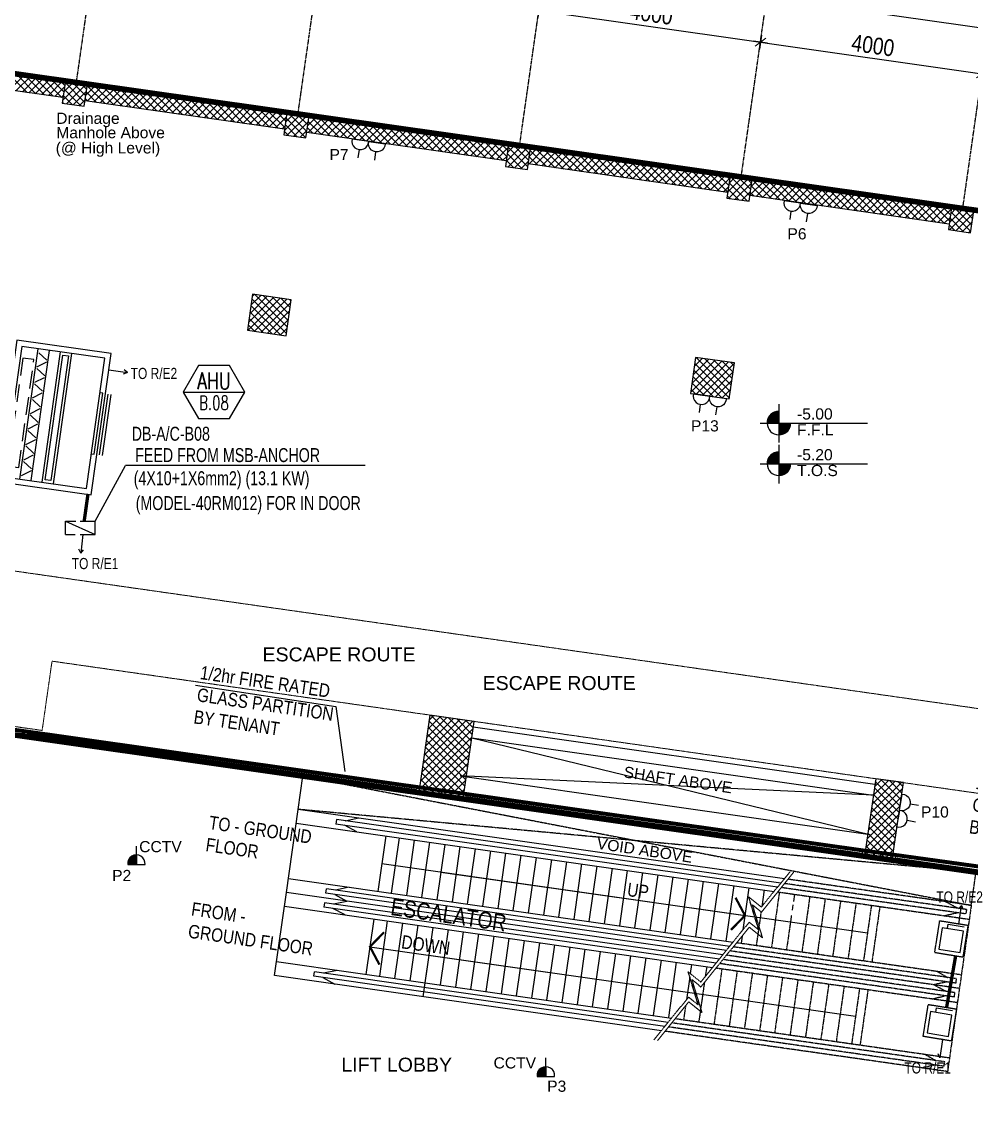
# Model space of a CAD drawing. Header units: inches. Extents: x 1070672 to 1191887, y 326920 to 401493.
# Drawn here: x 1110242 to 1127215, y 356029 to 375381 of the extents above; entities that cross this region are included whole.
import ezdxf
from ezdxf.enums import TextEntityAlignment as Align

# ---------------------------------------------------------------- set-up
doc = ezdxf.new("R2010")
doc.units = ezdxf.units.IN
doc.header["$MEASUREMENT"] = 0
for name, pattern in [('CENTER', [50.8, 31.75, -6.35, 6.35, -6.35]), ('DASHED', [19.05, 12.7, -6.35]), ('DASHED2', [9.525, 6.35, -3.175]), ('DOT2', [3.175, 0, -3.175]), ('HIDDEN', [9.525, 6.35, -3.175])]:
    doc.linetypes.add(name, pattern=pattern)
for name, color, linetype, lineweight in [('A-CORD.PLUMB', 44, 'Continuous', 13), ('A-GLASS', 4, 'Continuous', 5), ('A-HATCH CONCRETE', 254, 'Continuous', 5), ('A-LEASING LINE', 7, 'DASHED2', 9), ('DB-NO', 7, 'Continuous', 20), ('escape route', 8, 'HIDDEN', 15)]:
    doc.layers.add(name, color=color, linetype=linetype, lineweight=lineweight)
for name, color, linetype in [('A-TEXT', 3, 'Continuous'), ('AC-Equipment', 2, 'Continuous'), ('AC-TEXT Equipment', 3, 'Continuous'), ('Axis', 9, 'CENTER'), ('DB', 4, 'Continuous'), ('dim-axis', 15, 'Continuous'), ('E-PSCH-BUS', 4, 'Continuous'), ('FFNEW', 252, 'Continuous'), ('LGT ELEC', 252, 'Continuous'), ('LIGHT CIR', 1, 'Continuous'), ('POWER', 71, 'Continuous'), ('POWER TEXT', 2, 'Continuous'), ('POWER-CIR-NO', 2, 'Continuous'), ('S-COL', 210, 'Continuous'), ('S-WALL', 1, 'Continuous'), ('SHAFT', 7, 'Continuous'), ('stair', 1, 'Continuous'), ('STEEL', 5, 'Continuous'), ('TAXT', 3, 'Continuous'), ('TEXT', 181, 'Continuous')]:
    doc.layers.add(name, color=color, linetype=linetype)
doc.styles.add('AC_Equipment', font='romans.shx', dxfattribs={"width": 0.75, "height": 0.3})
doc.styles.add('ARIAL', font='ARIALN.TTF')
doc.styles.add('M1', font='multplno.shx', dxfattribs={"height": 0.2})
doc.styles.add('style1', font='arial.ttf')
doc.dimstyles.new('DIM-100', dxfattribs={"dimscale": 150, "dimtxt": 2, "dimasz": 1, "dimexe": 0.75, "dimexo": 1, "dimgap": 0.5, "dimtad": 1, "dimdec": 0, "dimzin": 11, "dimdsep": 46, "dimtxsty": 'ARIAL', "dimblk": 'R', "dimcen": 2.5, "dimdle": 1, "dimclrd": 256, "dimclre": 256, "dimclrt": 256, "dimazin": 0, "dimtfac": 1, "dimtdec": 0, "dimtix": 1, "dimtmove": 2, "dimatfit": 3, "dimldrblk": 'R', "dimtolj": 1, "dimtzin": 3, "dimlwd": -1, "dimlwe": 13, "dimarcsym": 0})
pattern_1 = [(45, (1099685.86, -131866.81), (-66.29126, 66.29126), []), (135, (1099685.86, -131866.81), (-66.29126, -66.29126), [])]
pattern_2 = [(45, (1341716.31, 266100.535), (-66.29126, 66.29126), []), (135, (1341716.31, 266100.535), (-66.29126, -66.29126), [])]
pattern_3 = [(45, (1341716.94, 266100.535), (-66.29126, 66.29126), []), (135, (1341716.94, 266100.535), (-66.29126, -66.29126), [])]

# ---------------------------------------------------------------- blocks, each defined once
blk = doc.blocks.new('R')
for p, q in [((-1.05, 0), (1.05, 0)), ((0, -1.05), (0, 1.05))]:
    blk.add_line(p, q)
at = {"color": 4, "lineweight": 13}
blk.add_line((-0.71, -0.71), (0.71, 0.71), dxfattribs=at)
blk = doc.blocks.new('*D100')
at = {"layer": 'Defpoints', "color": 0, "transparency": 16777216}
for p in [(1434460, 597911), (1434460, 597911), (1430284, 596961)]:
    blk.add_point(p, dxfattribs=at)
at = {"layer": 'dim-axis', "color": 251, "linetype": 'DOT2', "lineweight": 13, "transparency": 16777216}
for p, q in [((1430305, 597110), (1430516, 598588)), ((1434481, 598060), (1434476, 598023))]:
    blk.add_line(p, q, dxfattribs=at)
at = {"layer": 'dim-axis', "color": 251, "transparency": 16777216}
blk.add_line((1430619, 598460), (1434341, 597928), dxfattribs=at)
at = {"layer": 'dim-axis', "color": 251, "transparency": 16777216, "xscale": 120, "yscale": 120, "zscale": 120}
for p, rotation in [((1430500, 598477), 171.8736112541112), ((1434460, 597911), 351.8736112541112)]:
    blk.add_blockref('R', p, dxfattribs=dict(at, rotation=rotation))
at = {"layer": 'dim-axis', "color": 251, "transparency": 16777216, "insert": (1432513, 598420), "char_height": 300, "attachment_point": 5, "rotation": 351.8736, "style": 'ARIAL'}
blk.add_mtext('\\A1;4000', dxfattribs=at)
blk = doc.blocks.new('*D101')
at = {"layer": 'Defpoints', "color": 0, "transparency": 16777216}
for p in [(1438420, 597346), (1438420, 597346), (1434244, 596396)]:
    blk.add_point(p, dxfattribs=at)
at = {"layer": 'dim-axis', "color": 251, "linetype": 'DOT2', "lineweight": 13, "transparency": 16777216}
for p, q in [((1434265, 596544), (1434476, 598023)), ((1438441, 597494), (1438436, 597457))]:
    blk.add_line(p, q, dxfattribs=at)
at = {"layer": 'dim-axis', "color": 251, "transparency": 16777216}
blk.add_line((1434579, 597894), (1438301, 597363), dxfattribs=at)
at = {"layer": 'dim-axis', "color": 251, "transparency": 16777216, "xscale": 120, "yscale": 120, "zscale": 120}
for p, rotation in [((1434460, 597911), 171.8736112541112), ((1438420, 597346), 351.8736112541112)]:
    blk.add_blockref('R', p, dxfattribs=dict(at, rotation=rotation))
at = {"layer": 'dim-axis', "color": 251, "transparency": 16777216, "insert": (1436472, 597854), "char_height": 300, "attachment_point": 5, "rotation": 351.8736, "style": 'ARIAL'}
blk.add_mtext('\\A1;4000', dxfattribs=at)
blk = doc.blocks.new('*D110')
at = {"layer": 'Defpoints', "color": 0, "transparency": 16777216}
for p in [(1420642, 597441), (1470715, 593565), (1470260, 590370)]:
    blk.add_point(p, dxfattribs=at)
at = {"layer": 'dim-axis', "color": 251, "linetype": 'DOT2', "lineweight": 13, "transparency": 16777216}
for p, q in [((1420663, 597590), (1421113, 600748)), ((1470281, 590519), (1470731, 593676))]:
    blk.add_line(p, q, dxfattribs=at)
at = {"layer": 'dim-axis', "color": 251, "transparency": 16777216}
blk.add_line((1421216, 600619), (1470596, 593582), dxfattribs=at)
at = {"layer": 'dim-axis', "color": 251, "transparency": 16777216, "xscale": 120, "yscale": 120, "zscale": 120}
for p, rotation in [((1421097, 600636), 171.8890881608404), ((1470715, 593565), 351.8890881608405)]:
    blk.add_blockref('R', p, dxfattribs=dict(at, rotation=rotation))
at = {"layer": 'dim-axis', "color": 251, "transparency": 16777216, "insert": (1445938, 597327), "char_height": 300, "attachment_point": 5, "rotation": 351.8891, "style": 'ARIAL'}
blk.add_mtext('\\A1;50119', dxfattribs=at)
blk = doc.blocks.new('STGHG')
at = {"layer": 'A-HATCH CONCRETE'}
h = blk.add_hatch(dxfattribs=at)
h.set_pattern_fill('ANSI37', color=254, scale=750)
h.set_pattern_definition(pattern_1)
h.paths.add_polyline_path([(1118130, 298548), (1117338, 298661), (1117338, 298661), (1118130, 298548)])
h = blk.add_hatch(dxfattribs=at)
h.set_pattern_fill('ANSI37', color=254, scale=750)
h.set_pattern_definition(pattern_1)
h.paths.add_polyline_path([(1125802, 297453), (1125308, 297524), (1125308, 297524), (1125802, 297453)])
at = {"color": 254, "linetype": 'Continuous', "ltscale": 100}
blk.add_lwpolyline([(1147779, 276620), (1147779, 282323), (1147579, 282320), (1146029, 282320), (1146029, 288320), (1142168, 288320), (1142168, 295121), (1143172, 294974), (1143205, 295172), (1143749, 298983), (1144792, 306288), (1144834, 306585), (1109169, 311646), (1108403, 299937), (1130179, 296829), (1130178, 290270), (1129279, 290270), (1129279, 290070), (1129279, 286820), (1121229, 286820), (1121229, 286620), (1121229, 276620), (1147779, 276620)], dxfattribs=at)
at = {"layer": 'A-GLASS', "color": 254}
for p, q in [((1117289, 298668), (1110290, 299667)), ((1125258, 297531), (1118130, 298548)), ((1130179, 296829), (1125802, 297453))]:
    blk.add_line(p, q, dxfattribs=at)
for points in [[(1117289, 298668), (1117289, 298668), (1117338, 298661), (1117338, 298661)], [(1118180, 298541), (1118180, 298541), (1118130, 298548), (1118130, 298548)], [(1125258, 297531), (1125258, 297531), (1125308, 297524), (1125308, 297524)], [(1125852, 297446), (1125852, 297446), (1125802, 297453), (1125802, 297453)]]:
    blk.add_lwpolyline(points, dxfattribs=at)
at = {"layer": 'S-COL', "color": 254, "linetype": 'ByBlock'}
for points in [[(1117338, 298661), (1117338, 298661), (1118130, 298548), (1118130, 298548)], [(1125308, 297524), (1125308, 297524), (1125802, 297453), (1125802, 297453)]]:
    blk.add_lwpolyline(points, dxfattribs=at)
at = {"layer": 'SHAFT', "color": 254, "linetype": 'HIDDEN', "ltscale": 0.5}
for p, q in [((1115270, 298956), (1127214, 296646)), ((1127298, 297238), (1115186, 298362))]:
    blk.add_line(p, q, dxfattribs=at)
at = {"layer": 'stair', "color": 254}
for p, q in [((1116679, 297392), (1123170, 296465)), ((1117733, 297241), (1125358, 296153)), ((1116467, 295907), (1120816, 295286)), ((1117521, 295756), (1125146, 294668))]:
    blk.add_line(p, q, dxfattribs=at)
at = {"layer": 'stair', "color": 254, "linetype": 'HIDDEN'}
for points in [[(1121543, 294241), (1122163, 295008), (1122334, 294870), (1122154, 295460), (1122381, 295277), (1123245, 296345), (1123416, 296207), (1123235, 296797), (1123462, 296614), (1123977, 297250)], [(1121606, 294229), (1122165, 294921), (1122403, 294729), (1122222, 295319), (1122382, 295189), (1123247, 296257), (1123484, 296065), (1123304, 296656), (1123464, 296526), (1124044, 297243)]]:
    blk.add_lwpolyline(points, dxfattribs=at)
at = {"layer": 'stair', "color": 254, "const_width": 40}
for points in [[(1122919, 296207), (1123170, 296465), (1123001, 296784)], [(1116636, 295588), (1116467, 295907), (1116718, 296165)]]:
    blk.add_lwpolyline(points, dxfattribs=at)
at = {"layer": 'STEEL', "color": 254}
for p, q in [((1115186, 298362), (1115270, 298956)), ((1115186, 298362), (1115270, 298956)), ((1115150, 298115), (1123691, 296896)), ((1115009, 297125), (1122958, 295990)), ((1114938, 296630), (1122592, 295538)), ((1117521, 295756), (1117415, 295014)), ((1114797, 295640), (1121859, 294632))]:
    blk.add_line(p, q, dxfattribs=at)
at = {"layer": 'STEEL', "color": 254, "ltscale": 0.5}
for p, q in [((1114974, 296877), (1115186, 298362)), ((1123874, 297122), (1115186, 298362)), ((1115867, 298179), (1115855, 298100)), ((1123753, 296973), (1115855, 298100)), ((1123812, 297045), (1115867, 298179)), ((1116234, 297960), (1116015, 298077)), ((1116026, 298157), (1116266, 298208)), ((1116749, 297887), (1116608, 296897)), ((1116988, 297853), (1116847, 296863)), ((1117260, 297814), (1117118, 296824)), ((1117532, 297775), (1117390, 296785)), ((1117803, 297736), (1117662, 296746)), ((1118075, 297697), (1117934, 296707)), ((1118347, 297659), (1118206, 296669)), ((1118619, 297620), (1118478, 296630)), ((1118891, 297581), (1118750, 296591)), ((1119163, 297542), (1119022, 296552)), ((1119435, 297503), (1119293, 296513)), ((1119710, 297464), (1119568, 296474)), ((1119978, 297426), (1119837, 296436)), ((1120250, 297387), (1120109, 296397)), ((1120522, 297348), (1120381, 296358)), ((1120794, 297309), (1120653, 296319)), ((1121066, 297271), (1120925, 296281)), ((1121338, 297232), (1121196, 296242)), ((1121610, 297193), (1121468, 296203)), ((1121881, 297154), (1121740, 296164)), ((1122153, 297115), (1122012, 296125)), ((1122425, 297077), (1122284, 296087)), ((1114762, 295393), (1114974, 296877)), ((1122775, 295764), (1114974, 296877)), ((1122775, 295764), (1114974, 296877)), ((1115679, 296863), (1115690, 296942)), ((1122837, 295841), (1115679, 296863)), ((1122896, 295913), (1115690, 296942)), ((1116093, 296970), (1115849, 296919)), ((1122697, 297038), (1122556, 296048)), ((1122969, 296999), (1122828, 296009)), ((1123241, 296960), (1123133, 296207)), ((1123513, 296921), (1123470, 296623)), ((1115655, 296694), (1115643, 296615)), ((1122713, 295687), (1115655, 296694)), ((1115814, 296672), (1116054, 296723)), ((1115838, 296839), (1116054, 296723)), ((1122654, 295615), (1115643, 296615)), ((1116022, 296475), (1115803, 296592)), ((1116537, 296402), (1116396, 295412)), ((1116776, 296368), (1116635, 295378)), ((1117048, 296329), (1116907, 295339)), ((1117320, 296290), (1117178, 295300)), ((1117592, 296251), (1117450, 295261)), ((1117863, 296213), (1117722, 295223)), ((1118135, 296174), (1117994, 295184)), ((1118407, 296135), (1118266, 295145)), ((1118679, 296096), (1118538, 295106)), ((1123118, 296098), (1123099, 295970)), ((1118951, 296057), (1118810, 295067)), ((1119223, 296018), (1119081, 295029)), ((1119498, 295979), (1119356, 294989)), ((1119766, 295941), (1119625, 294951)), ((1120038, 295902), (1119897, 294912)), ((1120310, 295863), (1120169, 294873)), ((1120582, 295824), (1120441, 294835)), ((1120854, 295786), (1120713, 294796)), ((1121126, 295747), (1120984, 294757)), ((1121398, 295708), (1121256, 294718)), ((1121669, 295669), (1121528, 294679)), ((1121941, 295630), (1121800, 294641)), ((1122213, 295592), (1122190, 295431)), ((1122485, 295553), (1122460, 295374)), ((1121676, 294406), (1114762, 295393)), ((1115467, 295378), (1115478, 295457)), ((1121738, 294483), (1115467, 295378)), ((1121797, 294555), (1115478, 295457)), ((1115626, 295354), (1115842, 295238)), ((1115881, 295485), (1115637, 295434)), ((1122181, 295369), (1122123, 294958))]:
    blk.add_line(p, q, dxfattribs=at)
at = {"layer": 'STEEL', "color": 254, "linetype": 'HIDDEN', "ltscale": 0.5}
for p, q in [((1127214, 296646), (1123939, 297113)), ((1127214, 296646), (1127299, 297240)), ((1123784, 296883), (1123643, 295893)), ((1123756, 296887), (1127178, 296398)), ((1127117, 296493), (1123818, 296964)), ((1127128, 296572), (1123877, 297036)), ((1124328, 296805), (1124187, 295815)), ((1124603, 296766), (1124462, 295776)), ((1124878, 296726), (1124737, 295737)), ((1125154, 296687), (1125012, 295697)), ((1126969, 296595), (1126752, 296712)), ((1123457, 296532), (1123371, 295931)), ((1125429, 296648), (1125288, 295658)), ((1125580, 296626), (1125438, 295636)), ((1126734, 296462), (1126960, 296515)), ((1127214, 296646), (1127002, 295161)), ((1127128, 296572), (1127117, 296493)), ((1123998, 296462), (1123912, 295854)), ((1126951, 295335), (1122961, 295904)), ((1123023, 295981), (1127037, 295408)), ((1127002, 295161), (1122840, 295755)), ((1127002, 295161), (1122840, 295755)), ((1126940, 295255), (1122902, 295832)), ((1122757, 295514), (1122616, 294524)), ((1122657, 295528), (1126967, 294913)), ((1126905, 295008), (1122719, 295605)), ((1126916, 295087), (1122778, 295678)), ((1123029, 295475), (1122887, 294485)), ((1123301, 295436), (1123159, 294447)), ((1123572, 295398), (1123431, 294408)), ((1123841, 295359), (1123700, 294369)), ((1124116, 295320), (1123975, 294330)), ((1126593, 295472), (1126794, 295357)), ((1126940, 295255), (1126951, 295335)), ((1124391, 295281), (1124250, 294291)), ((1124667, 295242), (1124525, 294252)), ((1124942, 295202), (1124800, 294212)), ((1125217, 295163), (1125076, 294173)), ((1125368, 295141), (1125226, 294151)), ((1126781, 295278), (1126540, 295227)), ((1126757, 295110), (1126540, 295227)), ((1127002, 295161), (1126790, 293676)), ((1126523, 294977), (1126748, 295030)), ((1126916, 295087), (1126905, 295008)), ((1126739, 293850), (1121862, 294546)), ((1121924, 294623), (1126825, 293923)), ((1126790, 293676), (1121741, 294396)), ((1126728, 293770), (1121803, 294473)), ((1126381, 293987), (1126582, 293872)), ((1126569, 293793), (1126328, 293742)), ((1126728, 293770), (1126739, 293850))]:
    blk.add_line(p, q, dxfattribs=at)
at = {"layer": 'STEEL', "color": 254, "linetype": 'DASHED', "ltscale": 10}
blk.add_line((1124053, 296844), (1124013, 296562), dxfattribs=at)
at = {"layer": 'STEEL', "color": 254, "linetype": 'DASHED'}
for p, q in [((1123587, 295921), (1123587, 295921)), ((1122107, 294849), (1122072, 294602))]:
    blk.add_line(p, q, dxfattribs=at)
at = {"layer": 'STEEL', "color": 254, "linetype": 'DASHED', "ltscale": 0.5}
for p, q in [((1122444, 295265), (1122344, 294563)), ((1123375, 294436), (1123375, 294436))]:
    blk.add_line(p, q, dxfattribs=at)
at = {"layer": 'A-TEXT', "color": 254, "insert": (1116865, 296774), "char_height": 300, "width": 2832.22, "attachment_point": 1, "rotation": 351.7483, "style": 'ARIAL'}
blk.add_mtext('ESCALATOR ', dxfattribs=at)
at = {"layer": 'TAXT', "color": 254, "ltscale": 100}
for s, height, rotation, style, p in [('VOID ABOVE', 200, 351.5403, 'style1', (1120512, 297659)), ('UP', 240, 351.8773, 'ARIAL', (1121053, 296816)), ('DOWN', 240, 351.8773, 'ARIAL', (1117017, 295880))]:
    blk.add_text(s, height=height, rotation=rotation, dxfattribs=dict(at, style=style)).set_placement(p)
at = {"layer": 'TAXT', "color": 254, "ltscale": 100, "char_height": 240, "width": 2265.78, "attachment_point": 1, "rotation": 351.7483, "style": 'ARIAL'}
for s, insert in [('TO - GROUND FLOOR', (1113612, 298250)), ('FROM - GROUND FLOOR', (1113297, 296705))]:
    blk.add_mtext(s, dxfattribs=dict(at, insert=insert))
at = {"layer": 'TEXT', "color": 254, "ltscale": 0.5, "style": 'style1'}
blk.add_text('LIFT LOBBY', height=250, dxfattribs=at).set_placement((1115955, 293674))
blk = doc.blocks.new('OUTLET')
at = {"layer": 'POWER'}
for p, q in [((-168, 149), (-168, -149)), ((0, 0), (150, 0))]:
    blk.add_line(p, q, dxfattribs=at)
blk.add_arc((-150, 0), 150, 263.2356, 96.7644, dxfattribs=at)
blk = doc.blocks.new('TWN')
at = {"layer": 'POWER', "xscale": -1, "rotation": 180}
blk.add_blockref('OUTLET', (168, 149), dxfattribs=at)
at = {"layer": 'POWER'}
blk.add_blockref('OUTLET', (168, -149), dxfattribs=at)
blk = doc.blocks.new('ACDB')
at = {"layer": 'DB', "linetype": 'HIDDEN'}
for p, q in [((-0.265, 0.12), (-0.081, 0.12)), ((-0.265, -0.12), (-0.265, 0.12)), ((-0.265, 0.12), (0.265, -0.12)), ((0, 0.12), (0.265, 0.12)), ((0.265, -0.12), (0.265, 0.12)), ((-0.265, -0.12), (-0.09, -0.12)), ((0, -0.12), (0.265, -0.12))]:
    blk.add_line(p, q, dxfattribs=at)
blk = doc.blocks.new('Text Equipment')
at = {"layer": 'AC-TEXT Equipment', "color": 3}
blk.add_line((-0.55, 0), (0.55, 0), dxfattribs=at)
blk.add_lwpolyline([(0.55, 0), (0.275, 0.476), (-0.275, 0.476), (-0.55, 0), (-0.275, -0.476), (0.275, -0.476)], close=True, dxfattribs=at)
at = {"layer": 'AC-TEXT Equipment', "color": 40, "linetype": 'CENTER', "style": 'AC_Equipment'}
for tag, height, width, p in [('FAN', 0.3, 0.75, (0, 0.05)), ('NO', 0.25, 0.7, (0, -0.32))]:
    blk.add_attdef(tag, text='', height=height, dxfattribs=dict(at, width=width)).set_placement(p, align=Align.CENTER)
blk = doc.blocks.new('AHU 5')
at = {"layer": 'AC-Equipment', "color": 6, "linetype": 'Continuous'}
for p, q in [((0.55, 0.15), (-0.55, 0.15)), ((0.55, 0.1), (-0.55, 0.1)), ((0.55, 0.05), (-0.55, 0.05))]:
    blk.add_line(p, q, dxfattribs=at)
at = {"layer": 'AC-Equipment', "linetype": 'Continuous'}
for p, q in [((-1.175, -0.65), (1.175, -0.65)), ((1.175, -0.85), (-1.175, -0.85)), ((1.175, -1.05), (-1.175, -1.05)), ((1.175, -1.25), (-1.175, -1.25))]:
    blk.add_line(p, q, dxfattribs=at)
at = {"layer": 'AC-Equipment', "color": 6, "linetype": 'Continuous', "ltscale": 0.02}
for p, q in [((-0.994, -1.07), (-1.106, -1.23)), ((-0.854, -1.23), (-0.966, -1.07)), ((-0.714, -1.07), (-0.826, -1.23)), ((-0.574, -1.23), (-0.686, -1.07)), ((-0.434, -1.07), (-0.546, -1.23)), ((-0.294, -1.23), (-0.406, -1.07)), ((-0.154, -1.07), (-0.266, -1.23)), ((-0.014, -1.23), (-0.126, -1.07)), ((0.126, -1.07), (0.014, -1.23)), ((0.266, -1.23), (0.154, -1.07)), ((0.406, -1.07), (0.294, -1.23)), ((0.546, -1.23), (0.434, -1.07)), ((0.686, -1.07), (0.574, -1.23)), ((0.826, -1.23), (0.714, -1.07)), ((0.966, -1.07), (0.854, -1.23)), ((1.106, -1.23), (0.994, -1.07))]:
    blk.add_line(p, q, dxfattribs=at)
at = {"layer": 'AC-Equipment', "color": 20, "linetype": 'Continuous'}
blk.add_lwpolyline([(-1.275, -1.65), (1.275, -1.65), (1.275, 0.05), (-1.275, 0.05)], close=True, dxfattribs=at)
at = {"layer": 'AC-Equipment', "linetype": 'Continuous'}
blk.add_lwpolyline([(0.55, -0.05), (0.55, 0), (-0.55, 0), (-0.55, -0.05)], dxfattribs=at)
blk.add_lwpolyline([(-1.175, -1.55), (1.175, -1.55), (1.175, -0.05), (-1.175, -0.05)], close=True, dxfattribs=at)
at = {"layer": 'AC-Equipment', "color": 6, "linetype": 'Continuous'}
blk.add_lwpolyline([(-1.125, -0.7), (1.125, -0.7), (1.125, -0.8), (-1.125, -0.8)], close=True, dxfattribs=at)
at = {"layer": 'AC-Equipment', "color": 6, "linetype": 'DASHED2', "ltscale": 0.05}
blk.add_lwpolyline([(-0.975, -1.5), (0.975, -1.5), (0.975, -1.3), (-0.975, -1.3)], close=True, dxfattribs=at)
blk = doc.blocks.new('A$C6D407ABE')
at = {"layer": 'POWER'}
h = blk.add_hatch(color=252, dxfattribs=at)
h.dxf.hatch_style = 1
h.paths.add_polyline_path([(15516, 33191), (15671, 33191), (15671, 33366, 0.449231)])
h = blk.add_hatch(color=252, dxfattribs=at)
h.dxf.hatch_style = 1
h.paths.add_polyline_path([(22835, 29404), (22990, 29404), (22990, 29579, 0.449231)])
at = {"layer": 'LIGHT CIR', "linetype": 'ByBlock', "ltscale": 10, "const_width": 70}
blk.add_lwpolyline([(45323, 31130), (28700, 33438), (6438, 36604)], dxfattribs=at)
at = {"layer": 'POWER'}
for p, q in [((15180, 42037), (15511, 41984)), ((15511, 41984), (15451, 42036)), ((15511, 41984), (15438, 41954)), ((14717, 39091), (14677, 38757)), ((14677, 38757), (14644, 38830)), ((14677, 38757), (14726, 38820))]:
    blk.add_line(p, q, dxfattribs=at)
at = {"layer": 'POWER', "color": 252}
for p, q in [((15671, 33366), (15671, 33522)), ((15671, 33366), (15671, 33191)), ((15516, 33191), (15826, 33191)), ((30417, 32460), (30367, 32398)), ((30373, 32127), (30417, 32460)), ((30417, 32460), (30449, 32387)), ((30167, 32047), (30180, 32126)), ((30180, 32126), (30465, 32080)), ((30072, 32060), (30011, 31679)), ((30453, 31999), (30072, 32060)), ((30392, 31617), (30453, 31999)), ((30011, 31679), (30392, 31617)), ((29962, 30550), (29974, 30628)), ((29974, 30628), (30259, 30583)), ((29867, 30563), (29805, 30181)), ((30248, 30502), (29867, 30563)), ((30187, 30120), (30248, 30502)), ((29805, 30181), (30187, 30120)), ((30081, 30067), (30030, 29735)), ((30030, 29735), (29999, 29808)), ((22990, 29579), (22990, 29735)), ((22990, 29579), (22990, 29404)), ((22835, 29404), (23145, 29404))]:
    blk.add_line(p, q, dxfattribs=at)
at = {"layer": 'POWER', "color": 252, "linetype": 'HIDDEN', "ltscale": 0.05}
for p, q in [((30024, 32183), (29934, 31623)), ((30538, 32101), (30024, 32183)), ((30448, 31540), (30538, 32101)), ((29934, 31623), (30448, 31540)), ((29818, 30686), (29728, 30126)), ((30333, 30604), (29818, 30686)), ((30243, 30043), (30333, 30604)), ((29728, 30126), (30243, 30043))]:
    blk.add_line(p, q, dxfattribs=at)
at = {"layer": 'POWER', "color": 252, "const_width": 60}
blk.add_lwpolyline([(30152, 30638), (30315, 31567)], dxfattribs=at)
at = {"layer": 'POWER', "color": 252}
for centre in [(15671, 33210), (22990, 29423)]:
    blk.add_arc(centre, 156, 353.2789, 186.8077, dxfattribs=at)
at = {"layer": 'POWER-CIR-NO', "color": 2}
for p in [(14933, 39331), (19759, 40327)]:
    blk.add_line(p, (15475, 40327), dxfattribs=at)
at = {"layer": 'POWER-CIR-NO', "color": 1, "linetype": 'CENTER', "ltscale": 10, "const_width": 60}
blk.add_lwpolyline([(14739, 39331), (14807, 39818)], dxfattribs=at)
at = {"layer": 'AC-Equipment', "linetype": 'Continuous', "xscale": 1000, "yscale": 1000, "zscale": 1000, "rotation": 261.9770519363666}
blk.add_blockref('AHU 5', (14993, 41071), dxfattribs=at)
at = {"layer": 'AC-TEXT Equipment', "linetype": 'Continuous', "ltscale": 0.02, "xscale": 1000, "yscale": 1000, "zscale": 1000}
blk.add_blockref('Text Equipment', (17059, 41638), dxfattribs=at).add_auto_attribs({'FAN': 'AHU', 'NO': 'B.08'})
at = {"layer": 'E-PSCH-BUS', "xscale": 1000, "yscale": 1000, "zscale": 1000}
blk.add_blockref('ACDB', (14669, 39211), dxfattribs=at)
at = {"layer": 'POWER'}
for p, rotation in [((19824, 46116), 261.8773306458505), ((27542, 45015), 261.8773306458505), ((25921, 41563), 261.8773306458505), ((29308, 34159), 350.1817994176268)]:
    blk.add_blockref('TWN', p, dxfattribs=dict(at, rotation=rotation))
at = {"layer": 'DB-NO', "color": 2, "style": 'M1', "width": 0.8}
for s, p in [('TO R/E2', (15569, 41870)), ('TO R/E1', (14517, 38472))]:
    blk.add_text(s, height=200, dxfattribs=at).set_placement(p)
at = {"layer": 'DB-NO', "color": 252, "style": 'M1', "width": 0.8}
for s, p in [('TO R/E2', (29969, 32513)), ('TO R/E1', (29398, 29457))]:
    blk.add_text(s, height=200, dxfattribs=at).set_placement(p)
at = {"layer": 'POWER TEXT', "linetype": 'ByBlock', "ltscale": 10, "style": 'style1'}
for s, p in [('P7', (19123, 45782)), ('P6', (27307, 44366)), ('P13', (25583, 40933)), ('P10', (29694, 34032))]:
    blk.add_text(s, height=200, dxfattribs=at).set_placement(p)
at = {"layer": 'POWER TEXT', "color": 252, "linetype": 'ByBlock', "ltscale": 10, "style": 'style1'}
for s, p in [('CCTV', (15722, 33412)), ('P2', (15238, 32896)), ('CCTV', (22055, 29547)), ('P3', (23013, 29130))]:
    blk.add_text(s, height=200, dxfattribs=at).set_placement(p)
at = {"layer": 'POWER-CIR-NO', "color": 2, "style": 'M1', "width": 0.76}
for s, p in [('DB-A/C-B08', (15588, 40767, 0)), ('FEED FROM MSB-ANCHOR', (15651, 40385, 0)), ('(4X10+1X6mm2) (13.1 KW)', (15624, 39972, 0)), ('(MODEL-40RM012) FOR IN DOOR', (15660, 39528, 0))]:
    blk.add_text(s, height=250, dxfattribs=at).set_placement(p)
blk = doc.blocks.new('SEDRGFE')
at = {"layer": 'A-HATCH CONCRETE'}
h = blk.add_hatch(dxfattribs=at)
h.set_pattern_fill('ANSI37', color=250, scale=750)
h.set_pattern_definition(pattern_2)
h.paths.add_polyline_path([(1352997, 708953), (1353393, 708896), (1353450, 709292), (1353054, 709349)])
h = blk.add_hatch(dxfattribs=at)
h.set_pattern_fill('ANSI37', color=250, scale=750)
h.set_pattern_definition(pattern_2)
h.paths.add_polyline_path([(1356957, 708387), (1357353, 708331), (1357410, 708727), (1357014, 708783)])
h = blk.add_hatch(dxfattribs=at)
h.set_pattern_fill('ANSI37', color=250, scale=750)
h.set_pattern_definition(pattern_3)
h.paths.add_polyline_path([(1360918, 707822), (1361314, 707765), (1361370, 708161), (1360974, 708218)])
h = blk.add_hatch(dxfattribs=at)
h.set_pattern_fill('ANSI37', color=250, scale=750)
h.set_pattern_definition(pattern_3)
h.paths.add_polyline_path([(1364877, 707256), (1365273, 707200), (1365330, 707596), (1364934, 707652)])
h = blk.add_hatch(dxfattribs=at)
h.set_pattern_fill('ANSI37', color=250, scale=750)
h.set_pattern_definition(pattern_2)
h.paths.add_polyline_path([(1368837, 706691), (1369233, 706634), (1369289, 707030), (1368893, 707087)])
h = blk.add_hatch(dxfattribs=at)
h.set_pattern_fill('ANSI37', color=250, scale=750)
h.set_pattern_definition(pattern_3)
h.paths.add_polyline_path([(1356399, 705538), (1356307, 704895), (1357000, 704796), (1357092, 705439)])
h = blk.add_hatch(dxfattribs=at)
h.set_pattern_fill('ANSI37', color=250, scale=750)
h.set_pattern_definition(pattern_3)
h.paths.add_polyline_path([(1364319, 704407), (1364227, 703764), (1364920, 703665), (1365012, 704308)])
h = blk.add_hatch(dxfattribs=at)
h.set_pattern_fill('ANSI37', color=250, scale=750)
h.set_pattern_definition(pattern_3)
h.paths.add_polyline_path([(1359370, 696629), (1360161, 696516), (1360359, 697902), (1359567, 698015)])
h = blk.add_hatch(dxfattribs=at)
h.set_pattern_fill('ANSI37', color=250, scale=750)
h.set_pattern_definition(pattern_3)
h.paths.add_polyline_path([(1367339, 695491), (1367833, 695421), (1368031, 696807), (1367537, 696877)])
at = {"layer": 'TEXT', "ltscale": 0.5}
h = blk.add_hatch(dxfattribs=at)
h.set_pattern_fill('ANSI31', color=250, scale=0.8)
h.set_pattern_definition([(45, (283814.75707, 113660.51999), (-0.070710678119, 0.070710678119), [])])
h.paths.add_polyline_path([(1365806, 703444, 0.414214), (1365596, 703234), (1365806, 703234)])
h.paths.add_polyline_path([(1366016, 703234), (1365806, 703234), (1365806, 703024, 0.414214)])
h = blk.add_hatch(dxfattribs=at)
h.set_pattern_fill('ANSI31', color=250, scale=0.8)
h.set_pattern_definition([(45, (283814.75707, 112932.11999), (-0.070710678119, 0.070710678119), [])])
h.paths.add_polyline_path([(1365806, 702716, 0.414214), (1365596, 702506), (1365806, 702506)])
h.paths.add_polyline_path([(1366016, 702506), (1365806, 702506), (1365806, 702296, 0.414214)])
at = {"color": 250, "linetype": 'Continuous', "ltscale": 100}
blk.add_lwpolyline([(1389810, 674588), (1389810, 680290), (1389610, 680288), (1388060, 680288), (1388060, 686288), (1384200, 686288), (1384200, 693089), (1385203, 692942), (1385236, 693139), (1385780, 696950), (1386823, 704256), (1386865, 704553), (1351200, 709613), (1350434, 697904), (1372211, 694796), (1372209, 688237), (1371310, 688237), (1371310, 688038), (1371310, 684788), (1363260, 684788), (1363260, 684588), (1363260, 674588), (1389810, 674588)], dxfattribs=at)
at = {"layer": 'A-GLASS', "color": 250, "ltscale": 0.5}
for p, q in [((1352283, 697695), (1352290, 697740)), ((1352283, 697695), (1352328, 697689)), ((1352289, 697699), (1352294, 697735)), ((1352325, 697694), (1352289, 697699)), ((1352290, 697740), (1352335, 697734)), ((1352330, 697730), (1352294, 697735)), ((1352325, 697694), (1352330, 697730)), ((1352328, 697689), (1352335, 697734))]:
    blk.add_line(p, q, dxfattribs=at)
at = {"layer": 'A-GLASS', "color": 250}
for p, q in [((1359334, 696735), (1352335, 697734)), ((1359327, 696685), (1352377, 697677)), ((1359320, 696636), (1352321, 697635)), ((1367289, 695498), (1360161, 696516)), ((1367304, 695597), (1360176, 696615)), ((1367297, 695548), (1360218, 696558)), ((1372311, 694883), (1367848, 695520)), ((1372311, 694782), (1367833, 695421)), ((1372211, 694846), (1367890, 695463))]:
    blk.add_line(p, q, dxfattribs=at)
for points in [[(1352384, 697727), (1352370, 697628), (1352321, 697635), (1352335, 697734)], [(1359334, 696735), (1359320, 696636), (1359370, 696629), (1359384, 696728)], [(1360225, 696608), (1360211, 696509), (1360161, 696516), (1360176, 696615)], [(1367304, 695597), (1367289, 695498), (1367339, 695491), (1367353, 695590)], [(1367897, 695513), (1367883, 695414), (1367833, 695421), (1367848, 695520)]]:
    blk.add_lwpolyline(points, close=True, dxfattribs=at)
at = {"layer": 'A-GLASS', "color": 250, "ltscale": 0.5}
blk.add_arc((1351320, 697848), 976, 347.8095, 351.0128, dxfattribs=at)
at = {"layer": 'A-HATCH CONCRETE', "color": 250, "linetype": 'Continuous'}
for p, q in [((1352372, 709143), (1352019, 709496)), ((1352055, 709188), (1352320, 709453)), ((1352527, 709121), (1352173, 709474)), ((1352681, 709099), (1352328, 709452)), ((1352171, 709172), (1352436, 709437)), ((1352287, 709155), (1352552, 709420)), ((1352403, 709138), (1352668, 709404)), ((1352836, 709077), (1352483, 709430)), ((1352519, 709122), (1352784, 709387)), ((1352635, 709105), (1352900, 709370)), ((1352991, 709055), (1352637, 709408)), ((1352751, 709089), (1353016, 709354)), ((1353026, 709152), (1352792, 709386)), ((1353043, 709268), (1352946, 709364)), ((1353423, 709097), (1353597, 709271)), ((1353445, 709252), (1353481, 709288)), ((1353764, 708944), (1353446, 709262)), ((1353447, 708989), (1353713, 709255)), ((1353919, 708922), (1353565, 709276)), ((1354073, 708900), (1353720, 709254)), ((1352867, 709072), (1353040, 709244)), ((1352983, 709056), (1353017, 709090)), ((1353609, 708966), (1353430, 709146)), ((1353563, 708973), (1353829, 709238)), ((1353679, 708956), (1353945, 709221)), ((1353795, 708940), (1354061, 709205)), ((1354228, 708878), (1353874, 709231)), ((1353911, 708923), (1354177, 709188)), ((1354028, 708907), (1354293, 709172)), ((1354383, 708856), (1354029, 709209)), ((1354144, 708890), (1354409, 709155)), ((1354537, 708834), (1354184, 709187)), ((1354260, 708873), (1354525, 709139)), ((1354692, 708812), (1354338, 709165)), ((1354376, 708857), (1354641, 709122)), ((1354492, 708840), (1354757, 709106)), ((1354847, 708790), (1354493, 709143)), ((1354608, 708824), (1354873, 709089)), ((1355001, 708768), (1354648, 709121)), ((1354724, 708807), (1354989, 709072)), ((1355156, 708746), (1354802, 709099)), ((1355310, 708723), (1354957, 709077)), ((1353455, 708988), (1353413, 709030)), ((1354840, 708791), (1355105, 709056)), ((1354956, 708774), (1355221, 709039)), ((1355072, 708758), (1355337, 709023)), ((1355465, 708701), (1355112, 709055)), ((1355188, 708741), (1355453, 709006)), ((1355620, 708679), (1355266, 709033)), ((1355304, 708724), (1355569, 708990)), ((1355420, 708708), (1355685, 708973)), ((1355774, 708657), (1355421, 709011)), ((1355536, 708691), (1355801, 708956)), ((1355929, 708635), (1355576, 708989)), ((1355652, 708675), (1355917, 708940)), ((1356084, 708613), (1355730, 708967)), ((1355768, 708658), (1356033, 708923)), ((1355884, 708642), (1356149, 708907)), ((1356238, 708591), (1355885, 708944)), ((1356000, 708625), (1356265, 708890)), ((1356393, 708569), (1356040, 708922)), ((1356116, 708608), (1356381, 708874)), ((1356548, 708547), (1356194, 708900)), ((1356702, 708525), (1356349, 708878)), ((1356232, 708592), (1356497, 708857)), ((1356348, 708575), (1356613, 708841)), ((1356464, 708559), (1356729, 708824)), ((1356857, 708503), (1356504, 708856)), ((1356580, 708542), (1356845, 708807)), ((1356976, 708516), (1356658, 708834)), ((1356696, 708526), (1356961, 708791)), ((1356812, 708509), (1357002, 708699)), ((1356993, 708632), (1356813, 708812)), ((1357009, 708748), (1356968, 708790)), ((1357077, 708774), (1357077, 708774)), ((1357122, 708768), (1357122, 708768)), ((1357193, 708758), (1357193, 708758)), ((1357277, 708746), (1357277, 708746)), ((1357309, 708741), (1357309, 708741)), ((1357385, 708552), (1357541, 708708)), ((1357392, 708426), (1357657, 708692)), ((1357407, 708707), (1357425, 708725)), ((1357785, 708370), (1357431, 708724)), ((1357508, 708410), (1357773, 708675)), ((1357940, 708348), (1357586, 708702)), ((1358094, 708326), (1357741, 708680)), ((1356928, 708493), (1356980, 708545)), ((1357476, 708414), (1357379, 708511)), ((1357630, 708392), (1357396, 708627)), ((1357624, 708393), (1357889, 708658)), ((1357740, 708377), (1358005, 708642)), ((1357856, 708360), (1358121, 708625)), ((1358249, 708304), (1357895, 708658)), ((1357972, 708344), (1358237, 708609)), ((1358404, 708282), (1358050, 708635)), ((1358088, 708327), (1358354, 708592)), ((1358204, 708310), (1358470, 708576)), ((1358558, 708260), (1358205, 708613)), ((1358320, 708294), (1358586, 708559)), ((1358713, 708238), (1358359, 708591)), ((1358436, 708277), (1358702, 708542)), ((1358868, 708216), (1358514, 708569)), ((1358552, 708261), (1358818, 708526)), ((1358668, 708244), (1358934, 708509)), ((1359022, 708194), (1358669, 708547)), ((1358784, 708228), (1359050, 708493)), ((1359177, 708172), (1358823, 708525)), ((1359332, 708150), (1358978, 708503)), ((1359486, 708127), (1359133, 708481)), ((1358900, 708211), (1359166, 708476)), ((1359017, 708195), (1359282, 708460)), ((1359133, 708178), (1359398, 708443)), ((1359249, 708161), (1359514, 708427)), ((1359641, 708105), (1359287, 708459)), ((1359365, 708145), (1359630, 708410)), ((1359796, 708083), (1359442, 708437)), ((1359481, 708128), (1359746, 708393)), ((1359950, 708061), (1359597, 708415)), ((1359597, 708112), (1359862, 708377)), ((1359713, 708095), (1359978, 708360)), ((1360105, 708039), (1359751, 708393)), ((1359829, 708079), (1360094, 708344)), ((1360259, 708017), (1359906, 708371)), ((1359945, 708062), (1360210, 708327)), ((1360414, 707995), (1360061, 708349)), ((1360061, 708045), (1360326, 708311)), ((1360177, 708029), (1360442, 708294)), ((1360569, 707973), (1360215, 708326)), ((1360723, 707951), (1360370, 708304)), ((1360293, 708012), (1360558, 708278)), ((1360409, 707996), (1360674, 708261)), ((1360878, 707929), (1360525, 708282)), ((1360525, 707979), (1360790, 708244)), ((1360641, 707963), (1360906, 708228)), ((1360943, 707997), (1360679, 708260)), ((1360757, 707946), (1360965, 708154)), ((1360959, 708113), (1360834, 708238)), ((1360989, 708216), (1360989, 708216)), ((1361022, 708211), (1361022, 708211)), ((1361138, 708194), (1361138, 708195)), ((1361144, 708194), (1361143, 708194)), ((1361254, 708178), (1361254, 708178)), ((1361298, 708171), (1361298, 708172)), ((1361337, 707863), (1361602, 708129)), ((1361348, 708007), (1361486, 708145)), ((1361651, 707818), (1361362, 708107)), ((1361370, 708161), (1361370, 708162)), ((1361806, 707796), (1361453, 708150)), ((1361453, 707847), (1361718, 708112)), ((1361569, 707830), (1361834, 708095)), ((1361961, 707774), (1361607, 708128)), ((1362115, 707752), (1361762, 708106)), ((1360873, 707930), (1360943, 708000)), ((1361497, 707841), (1361346, 707991)), ((1361685, 707814), (1361950, 708079)), ((1361801, 707797), (1362066, 708062)), ((1362270, 707730), (1361917, 708084)), ((1361917, 707781), (1362182, 708046)), ((1362033, 707764), (1362298, 708029)), ((1362425, 707708), (1362071, 708062)), ((1362149, 707747), (1362414, 708013)), ((1362579, 707686), (1362226, 708039)), ((1362265, 707731), (1362530, 707996)), ((1362734, 707664), (1362380, 708017)), ((1362381, 707714), (1362646, 707979)), ((1362497, 707698), (1362762, 707963)), ((1362889, 707642), (1362535, 707995)), ((1362613, 707681), (1362878, 707946)), ((1363043, 707620), (1362690, 707973)), ((1362729, 707665), (1362994, 707930)), ((1363198, 707598), (1362844, 707951)), ((1362845, 707648), (1363110, 707913)), ((1363353, 707576), (1362999, 707929)), ((1363507, 707554), (1363154, 707907)), ((1361342, 707863), (1361329, 707875)), ((1362961, 707631), (1363226, 707897)), ((1363077, 707615), (1363343, 707880)), ((1363193, 707598), (1363459, 707864)), ((1363662, 707531), (1363308, 707885)), ((1363309, 707582), (1363575, 707847)), ((1363425, 707565), (1363691, 707830)), ((1363817, 707509), (1363463, 707863)), ((1363541, 707549), (1363807, 707814)), ((1363971, 707487), (1363618, 707841)), ((1363657, 707532), (1363923, 707797)), ((1364126, 707465), (1363772, 707819)), ((1363773, 707516), (1364039, 707781)), ((1363889, 707499), (1364155, 707764)), ((1364281, 707443), (1363927, 707797)), ((1364006, 707482), (1364271, 707748)), ((1364435, 707421), (1364082, 707775)), ((1364122, 707466), (1364387, 707731)), ((1364590, 707399), (1364236, 707753)), ((1364238, 707449), (1364503, 707715)), ((1364744, 707377), (1364391, 707730)), ((1364892, 707362), (1364546, 707708)), ((1364354, 707433), (1364619, 707698)), ((1364470, 707416), (1364735, 707681)), ((1364586, 707400), (1364851, 707665)), ((1364909, 707478), (1364700, 707686)), ((1364702, 707383), (1364928, 707609)), ((1364926, 707594), (1364855, 707664)), ((1364966, 707648), (1364967, 707648)), ((1365010, 707641), (1365010, 707642)), ((1365082, 707631), (1365083, 707632)), ((1365165, 707619), (1365164, 707620)), ((1365198, 707615), (1365199, 707615)), ((1365289, 707307), (1365547, 707565)), ((1365311, 707462), (1365431, 707582)), ((1365314, 707598), (1365315, 707599)), ((1365320, 707597), (1365319, 707598)), ((1365672, 707245), (1365329, 707588)), ((1365398, 707284), (1365663, 707549)), ((1365827, 707222), (1365474, 707576)), ((1365514, 707267), (1365779, 707532)), ((1365982, 707200), (1365628, 707554)), ((1365630, 707251), (1365895, 707516)), ((1366136, 707178), (1365783, 707532)), ((1364818, 707367), (1364906, 707455)), ((1365363, 707289), (1365296, 707356)), ((1365518, 707267), (1365312, 707472)), ((1365746, 707234), (1366011, 707499)), ((1365862, 707217), (1366127, 707483)), ((1366291, 707156), (1365938, 707510)), ((1365978, 707201), (1366243, 707466)), ((1366446, 707134), (1366092, 707488)), ((1366094, 707184), (1366359, 707450)), ((1366210, 707168), (1366475, 707433)), ((1366600, 707112), (1366247, 707466)), ((1366326, 707151), (1366591, 707416)), ((1366755, 707090), (1366402, 707444)), ((1366442, 707135), (1366707, 707400)), ((1366910, 707068), (1366556, 707421)), ((1366558, 707118), (1366823, 707383)), ((1366674, 707102), (1366939, 707367)), ((1367064, 707046), (1366711, 707399)), ((1366790, 707085), (1367055, 707350)), ((1367219, 707024), (1366865, 707377)), ((1366906, 707068), (1367171, 707334)), ((1367374, 707002), (1367020, 707355)), ((1367022, 707052), (1367287, 707317)), ((1367528, 706980), (1367175, 707333)), ((1367138, 707035), (1367403, 707301)), ((1367254, 707019), (1367519, 707284)), ((1367683, 706958), (1367329, 707311)), ((1367370, 707002), (1367635, 707267)), ((1367838, 706936), (1367484, 707289)), ((1367486, 706986), (1367751, 707251)), ((1367602, 706969), (1367867, 707234)), ((1367992, 706913), (1367639, 707267)), ((1367718, 706953), (1367983, 707218)), ((1368147, 706891), (1367793, 707245)), ((1367834, 706936), (1368099, 707201)), ((1368302, 706869), (1367948, 707223)), ((1367950, 706919), (1368215, 707185)), ((1368066, 706903), (1368332, 707168)), ((1368456, 706847), (1368103, 707201)), ((1368182, 706886), (1368448, 707152)), ((1368611, 706825), (1368257, 707179)), ((1368298, 706870), (1368564, 707135)), ((1368766, 706803), (1368412, 707157)), ((1368859, 706842), (1368567, 707134)), ((1368414, 706853), (1368680, 707118)), ((1368530, 706837), (1368796, 707102)), ((1368646, 706820), (1368890, 707064)), ((1368875, 706958), (1368721, 707112)), ((1368892, 707074), (1368876, 707090)), ((1368911, 707084), (1368912, 707085)), ((1369027, 707068), (1369028, 707069)), ((1369032, 707067), (1369031, 707068)), ((1369143, 707051), (1369144, 707052)), ((1369186, 707045), (1369185, 707046)), ((1368762, 706804), (1368868, 706909))]:
    blk.add_line(p, q, dxfattribs=at)
at = {"layer": 'escape route', "color": 250, "ltscale": 0.5}
for p, q in [((1351543, 700675), (1385420, 695840)), ((1352639, 697740), (1352816, 698978)), ((1352816, 698978), (1381475, 694888)), ((1351154, 697952), (1352639, 697740))]:
    blk.add_line(p, q, dxfattribs=at)
at = {"layer": 'S-COL', "color": 250}
for points in [[(1352997, 708953), (1353393, 708896), (1353450, 709292), (1353054, 709349)], [(1356957, 708387), (1357353, 708331), (1357410, 708727), (1357014, 708783)], [(1360918, 707822), (1361314, 707765), (1361370, 708161), (1360974, 708218)], [(1364877, 707256), (1365273, 707200), (1365330, 707596), (1364934, 707652)], [(1368837, 706691), (1369233, 706634), (1369289, 707030), (1368893, 707087)], [(1356399, 705538), (1356307, 704895), (1357000, 704796), (1357092, 705439)], [(1364319, 704407), (1364227, 703764), (1364920, 703665), (1365012, 704308)], [(1359370, 696629), (1360161, 696516), (1360359, 697902), (1359567, 698015)], [(1367339, 695491), (1367833, 695421), (1368031, 696807), (1367537, 696877)]]:
    blk.add_lwpolyline(points, close=True, dxfattribs=at)
at = {"layer": 'S-WALL', "color": 250}
for points in [[(1386861, 704523), (1351200, 709613)], [(1353012, 709051), (1351478, 709270), (1351282, 706268)], [(1356972, 708486), (1353408, 708995)], [(1360932, 707921), (1357368, 708430)], [(1364892, 707356), (1361328, 707865)], [(1368851, 706791), (1365288, 707299)]]:
    blk.add_lwpolyline(points, dxfattribs=at)
at = {"layer": 'SHAFT', "color": 250, "ltscale": 0.5}
for p, q in [((1360317, 697605), (1367433, 695882)), ((1367493, 696580), (1360110, 696927))]:
    blk.add_line(p, q, dxfattribs=at)
for points in [[(1360345, 697803), (1367521, 696778)], [(1360317, 697605), (1367493, 696580)], [(1360110, 696927), (1367436, 695881)]]:
    blk.add_lwpolyline(points, dxfattribs=at)
at = {"layer": 'TAXT', "color": 250, "ltscale": 100}
for p, q in [((1355383, 698548), (1357887, 698169)), ((1357887, 698169), (1358050, 697004)), ((1357887, 698169), (1358050, 697004))]:
    blk.add_line(p, q, dxfattribs=at)
at = {"layer": 'TEXT', "color": 250, "ltscale": 0.5}
for p, q in [((1365806, 703571), (1365806, 702884)), ((1365472, 703234), (1367390, 703234)), ((1365806, 702843), (1365806, 702155)), ((1365472, 702506), (1367390, 702506))]:
    blk.add_line(p, q, dxfattribs=at)
for centre in [(1365806, 703234), (1365806, 702506)]:
    blk.add_arc(centre, 210, 90, 0, dxfattribs=at)
at = {"layer": 'TAXT', "color": 250, "ltscale": 100, "style": 'style1'}
for s, p in [('Drainage', (1352891, 708582)), ('Manhole Above', (1352892, 708326)), ('(@ High Level)', (1352882, 708053))]:
    blk.add_text(s, height=200, dxfattribs=at).set_placement(p)
blk.add_text('SHAFT ABOVE', height=200, rotation=351.5403, dxfattribs=at).set_placement((1363022, 696902))
at = {"layer": 'TAXT', "color": 250, "ltscale": 100, "char_height": 240, "width": 2569.66, "attachment_point": 1, "rotation": 351.7483, "style": 'ARIAL'}
for insert in [(1355486, 698897), (1369345, 696934)]:
    blk.add_mtext('1/2hr FIRE RATED GLASS PARTITION\\PBY TENANT', dxfattribs=dict(at, insert=insert))
at = {"layer": 'TEXT', "color": 250, "ltscale": 0.5, "style": 'style1'}
for s, height, p in [('-5.00', 200, (1366131, 703297)), ('F.F.L', 200, (1366131, 703014)), ('-5.20', 200, (1366131, 702568)), ('T.O.S', 200, (1366131, 702286)), ('ESCAPE ROUTE', 250, (1356578, 698974)), ('ESCAPE ROUTE', 250, (1360511, 698462))]:
    blk.add_text(s, height=height, dxfattribs=at).set_placement(p)
blk = doc.blocks.new('SGSR')
at = {"layer": 'Axis', "color": 251, "ltscale": 0.5}
for p, q in [((1422235.7, 597191.3), (1422773.5, 600958.2)), ((1426195.5, 596626.2), (1426733.4, 600393.1)), ((1430155.4, 596061), (1430693.3, 599827.9)), ((1434115.3, 595495.8), (1434653.1, 599262.7)), ((1438075.2, 594930.6), (1438613, 598697.5))]:
    blk.add_line(p, q, dxfattribs=at)
at = {"layer": 'S-WALL', "color": 251}
blk.add_lwpolyline([(1417889.2, 562458.6), (1468019.2, 562458.6), (1469810.8, 590401.2), (1420184.3, 597484.1)], close=True, dxfattribs=at)
at = {"layer": 'dim-axis', "color": 251}
dim = blk.add_aligned_dim(p1=(1420641.6, 597441.4), p2=(1470259.6, 590370.1), distance=3227.1, dimstyle='DIM-100', override={"dimasz": 0.8, "dimclrd": 251, "dimclre": 251, "dimclrt": 251}, dxfattribs=at)
dim.commit()
dim.dimension.update_dxf_attribs({"geometry": '*D110', "text_midpoint": (1445938.1, 597326.5)})
for base, p1, p2, picture, middle in [((1434460.1, 597911.2), (1430284, 596961.2), (1434460.1, 597911.2), '*D100', (1432512.5, 598419.8)), ((1438420, 597345.8), (1434243.9, 596395.8), (1438420, 597345.8), '*D101', (1436472.4, 597854.4))]:
    dim = blk.add_linear_dim(base=base, p1=p1, p2=p2, angle=171.87361, dimstyle='DIM-100', override={"dimasz": 0.8, "dimclrd": 251, "dimclre": 251, "dimclrt": 251}, dxfattribs=at)
    dim.commit()
    dim.dimension.update_dxf_attribs({"geometry": picture, "text_midpoint": middle})

msp = doc.modelspace()

# ---------------------------------------------------------------- linework, layer by layer
at = {"layer": 'A-LEASING LINE', "color": 6, "const_width": 100}
msp.add_lwpolyline([(1109169, 374585), (1108402, 362876), (1130279, 359754), (1130279, 353209), (1129379, 353210), (1129379, 349659), (1121329, 349659), (1121329, 339559), (1147678, 339559), (1147678, 345159), (1145929, 345159), (1145929, 351184), (1142068, 351184), (1142068, 358173), (1143091, 358026), (1144242, 366167), (1144250, 366166), (1144737, 369531), (1109169, 374585)], dxfattribs=at)

# ---------------------------------------------------------------- block references
at = {"layer": 'A-CORD.PLUMB', "color": 252, "linetype": 'Continuous', "ltscale": 100}
msp.add_blockref('A$C6D407ABE', (1096621, 327123), dxfattribs=at)
at = {"layer": 'FFNEW', "color": 6, "linetype": 'Continuous'}
msp.add_blockref('SGSR', (-311015, -222899), dxfattribs=at)
at = {"layer": 'LGT ELEC', "color": 252, "linetype": 'Continuous'}
msp.add_blockref('STGHG', (0, 62939), dxfattribs=at)
at = {"layer": 'LGT ELEC', "color": 252, "linetype": 'Continuous', "ltscale": 100}
msp.add_blockref('SEDRGFE', (-242031, -335028), dxfattribs=at)

doc.saveas('drawing.dxf')
